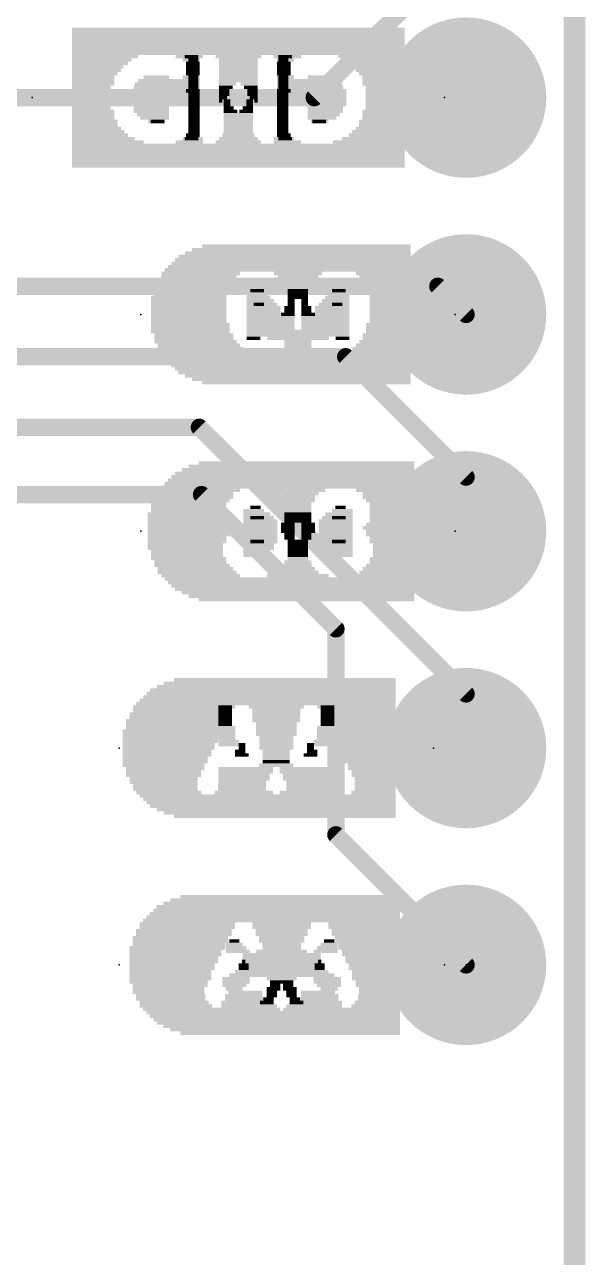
# Model space of a CAD drawing. Extents: x -24 to 83, y -22 to 58.
# Drawn here: x 26.58 to 33.15, y 19.31 to 33.75 of the extents above; entities that cross this region are included whole.
import ezdxf

# ---------------------------------------------------------------- set-up
doc = ezdxf.new("R2010")
doc.units = 0
for name, color, linetype in [('1', 12, 'CONTINUOUS'), ('16', 53, 'CONTINUOUS'), ('17', 254, 'CONTINUOUS'), ('20', 53, 'CONTINUOUS'), ('21', 41, 'CONTINUOUS'), ('22', 40, 'CONTINUOUS'), ('23', 53, 'CONTINUOUS'), ('24', 53, 'CONTINUOUS'), ('51', 53, 'CONTINUOUS')]:
    doc.layers.add(name, color=color, linetype=linetype)

# ---------------------------------------------------------------- blocks, each defined once
blk = doc.blocks.new('RECT')
blk.add_solid([(-0.5, -0.5), (0.5, -0.5), (-0.5, 0.5), (0.5, 0.5)])
blk = doc.blocks.new('ROUNDP')
at = {"const_width": 0.5}
blk.add_lwpolyline([(0, -0.25, 1), (0, 0.25, 1), (0, -0.25)], format="xyb", dxfattribs=at)

msp = doc.modelspace()

# ---------------------------------------------------------------- linework, layer by layer
at = {"layer": '1', "const_width": 0.254}
msp.add_lwpolyline([(33.02, 0), (33.02, 57.023)], dxfattribs=at)
at = {"layer": '16'}
for points, const_width in [([(33.02, 57.023), (33.02, 0)], 0.254), ([(31.75, 34.671), (29.972, 32.893)], 0.2032), ([(29.972, 32.893), (25.019, 32.893)], 0.2032), ([(24.4348, 30.6832), (31.4198, 30.6832)], 0.2032), ([(31.4198, 30.6832), (31.75, 30.353)], 0.2032), ([(24.4348, 29.857), (30.341, 29.857)], 0.2032), ([(30.341, 29.857), (31.75, 28.448)], 0.2032), ([(24.4348, 29.0308), (28.6272, 29.0308)], 0.2032), ([(28.6272, 29.0308), (31.75, 25.908)], 0.2032), ([(31.75, 28.448), (31.75, 27.813)], 0.2032), ([(24.4348, 28.2434), (28.6526, 28.2434)], 0.2032), ([(28.6526, 28.2434), (30.226, 26.67)], 0.2032), ([(30.226, 26.67), (30.226, 24.257)], 0.2032), ([(31.75, 25.908), (31.75, 25.273)], 0.2032), ([(30.226, 24.257), (31.75, 22.733)], 0.2032)]:
    msp.add_lwpolyline(points, dxfattribs=dict(at, const_width=const_width))
at = {"layer": '16', "const_width": 0.1016}
for points in [[(29.9361, 32.9289, 1), (30.0079, 32.8571)], [(29.972, 32.8422, 1), (29.972, 32.9438)], [(31.4557, 30.7191, 1), (31.3839, 30.6473)], [(31.4198, 30.6324, 1), (31.4198, 30.734)], [(31.7141, 30.3171, 1), (31.7859, 30.3889)], [(30.3769, 29.8929, 1), (30.3051, 29.8211)], [(30.341, 29.8062, 1), (30.341, 29.9078)], [(28.6631, 29.0667, 1), (28.5913, 28.9949)], [(28.6272, 28.98, 1), (28.6272, 29.0816)], [(31.8008, 28.448, 1), (31.6992, 28.448)], [(31.7141, 28.4121, 1), (31.7859, 28.4839)], [(28.6885, 28.2793, 1), (28.6167, 28.2075)], [(28.6526, 28.1926, 1), (28.6526, 28.2942)], [(31.6992, 27.813, 1), (31.8008, 27.813)], [(30.2768, 26.67, 1), (30.1752, 26.67)], [(30.1901, 26.6341, 1), (30.2619, 26.7059)], [(31.8008, 25.908, 1), (31.6992, 25.908)], [(31.7141, 25.8721, 1), (31.7859, 25.9439)], [(31.6992, 25.273, 1), (31.8008, 25.273)], [(30.2619, 24.2929, 1), (30.1901, 24.2211)], [(30.1752, 24.257, 1), (30.2768, 24.257)], [(31.7141, 22.6971, 1), (31.7859, 22.7689)]]:
    msp.add_lwpolyline(points, format="xyb", dxfattribs=at)
at = {"layer": '20', "const_width": 0.2032}
msp.add_lwpolyline([(33.02, 54.483), (33.02, 2.54)], dxfattribs=at)
at = {"layer": '23'}
for p in [(26.67, 32.893), (27.94, 30.353), (27.94, 27.813), (27.686, 25.273), (27.686, 22.733), (31.75, 22.733)]:
    msp.add_point(p, dxfattribs=at)
at = {"layer": '24'}
for p in [(31.496, 32.893), (31.623, 30.353), (31.623, 27.813), (31.369, 25.273), (31.496, 22.733)]:
    msp.add_point(p, dxfattribs=at)

# ---------------------------------------------------------------- block references
at = {"layer": '17', "xscale": 1.8796, "yscale": 1.8796, "rotation": 180}
for p in [(31.75, 32.893), (31.75, 32.893), (31.75, 30.353), (31.75, 30.353), (31.75, 27.813), (31.75, 27.813), (31.75, 25.273), (31.75, 25.273), (31.75, 22.733), (31.75, 22.733)]:
    msp.add_blockref('ROUNDP', p, dxfattribs=at)
at = {"layer": '21', "yscale": 0.04}
for p, xscale in [((29.09, 33.693), 3.88), ((29.09, 33.653), 3.88), ((29.09, 33.613), 3.88), ((29.09, 33.573), 3.88), ((29.09, 33.533), 3.88), ((29.09, 33.493), 3.88), ((29.09, 33.453), 3.88), ((27.57, 33.413), 0.84), ((27.53, 33.373), 0.76), ((29.63, 33.413), 2.8), ((28.51, 33.373), 0.32), ((29.11, 33.373), 0.48), ((29.63, 33.373), 0.16), ((30.65, 33.373), 0.76), ((27.49, 33.333), 0.68), ((27.47, 33.293), 0.64), ((27.43, 33.253), 0.56), ((27.43, 33.213), 0.56), ((28.53, 33.333), 0.2), ((28.55, 33.293), 0.16), ((28.55, 33.253), 0.16), ((28.55, 33.213), 0.16), ((29.11, 33.333), 0.4), ((29.13, 33.293), 0.36), ((29.13, 33.253), 0.36), ((29.15, 33.213), 0.32), ((29.61, 33.333), 0.12), ((29.61, 33.293), 0.12), ((29.61, 33.253), 0.12), ((29.61, 33.213), 0.12), ((30.69, 33.333), 0.68), ((30.71, 33.293), 0.64), ((30.73, 33.253), 0.6), ((30.75, 33.213), 0.56), ((27.41, 33.173), 0.52), ((27.39, 33.133), 0.48), ((27.39, 33.093), 0.48), ((27.39, 33.053), 0.48), ((28.25, 33.053), 0.76), ((28.27, 33.093), 0.72), ((28.13, 33.133), 0.28), ((28.53, 33.133), 0.2), ((28.55, 33.173), 0.16), ((29.17, 33.173), 0.28), ((29.19, 33.133), 0.24), ((29.19, 33.093), 0.24), ((29.21, 33.053), 0.2), ((29.61, 33.173), 0.12), ((29.61, 33.133), 0.12), ((29.61, 33.093), 0.12), ((29.61, 33.053), 0.12), ((30.07, 33.133), 0.24), ((30.09, 33.093), 0.28), ((30.11, 33.053), 0.32), ((30.77, 33.173), 0.52), ((30.79, 33.133), 0.48), ((30.79, 33.093), 0.48), ((30.81, 33.053), 0.44), ((27.37, 33.013), 0.44), ((27.37, 32.973), 0.44), ((27.37, 32.933), 0.44), ((27.97, 32.973), 0.28), ((27.95, 32.933), 0.24), ((28.25, 33.013), 0.76), ((28.55, 32.973), 0.16), ((28.57, 32.933), 0.12), ((29.23, 33.013), 0.16), ((29.25, 32.973), 0.12), ((29.25, 32.933), 0.12), ((29.61, 33.013), 0.12), ((29.61, 32.973), 0.12), ((29.61, 32.933), 0.12), ((30.13, 33.013), 0.36), ((30.15, 32.973), 0.4), ((30.15, 32.933), 0.4), ((30.81, 33.013), 0.44), ((30.81, 32.973), 0.44), ((30.81, 32.933), 0.44), ((27.37, 32.893), 0.44), ((27.37, 32.853), 0.44), ((27.37, 32.813), 0.44), ((27.37, 32.773), 0.44), ((27.95, 32.893), 0.24), ((27.95, 32.853), 0.24), ((27.95, 32.813), 0.24), ((28.07, 32.773), 0.4), ((28.57, 32.893), 0.12), ((28.57, 32.853), 0.12), ((28.57, 32.813), 0.12), ((28.57, 32.773), 0.12), ((28.93, 32.893), 0.04), ((28.95, 32.853), 0.08), ((28.95, 32.813), 0.08), ((28.97, 32.773), 0.12), ((29.27, 32.893), 0.08), ((29.29, 32.853), 0.04), ((29.61, 32.893), 0.12), ((29.61, 32.853), 0.12), ((29.61, 32.813), 0.12), ((29.61, 32.773), 0.12), ((30.15, 32.893), 0.4), ((30.15, 32.853), 0.4), ((30.15, 32.813), 0.4), ((30.13, 32.773), 0.36), ((30.81, 32.893), 0.44), ((30.81, 32.853), 0.44), ((30.81, 32.813), 0.44), ((30.81, 32.773), 0.44), ((27.39, 32.733), 0.48), ((27.39, 32.693), 0.48), ((27.39, 32.653), 0.48), ((28.07, 32.733), 0.4), ((28.09, 32.693), 0.36), ((28.11, 32.653), 0.32), ((28.57, 32.733), 0.12), ((28.57, 32.693), 0.12), ((28.57, 32.653), 0.12), ((28.99, 32.733), 0.16), ((29.01, 32.693), 0.2), ((29.01, 32.653), 0.2), ((29.61, 32.733), 0.12), ((29.61, 32.693), 0.12), ((29.61, 32.653), 0.12), ((30.13, 32.733), 0.36), ((30.11, 32.693), 0.32), ((30.09, 32.653), 0.28), ((30.79, 32.693), 0.48), ((30.79, 32.653), 0.48), ((30.81, 32.733), 0.44), ((27.41, 32.613), 0.52), ((27.41, 32.573), 0.52), ((27.43, 32.533), 0.56), ((27.45, 32.493), 0.6), ((28.13, 32.613), 0.2), ((28.57, 32.613), 0.12), ((28.57, 32.573), 0.12), ((28.57, 32.533), 0.12), ((28.57, 32.493), 0.12), ((29.03, 32.613), 0.24), ((29.05, 32.573), 0.28), ((29.07, 32.533), 0.32), ((29.07, 32.493), 0.32), ((29.61, 32.613), 0.12), ((29.61, 32.573), 0.12), ((29.61, 32.533), 0.12), ((29.61, 32.493), 0.12), ((30.03, 32.613), 0.16), ((30.73, 32.493), 0.6), ((30.75, 32.533), 0.56), ((30.77, 32.613), 0.52), ((30.77, 32.573), 0.52), ((27.47, 32.453), 0.64), ((27.51, 32.413), 0.72), ((27.55, 32.373), 0.8), ((29.09, 32.333), 3.88), ((28.51, 32.373), 0.32), ((28.55, 32.413), 0.24), ((28.55, 32.453), 0.16), ((29.09, 32.413), 0.44), ((29.11, 32.373), 0.48), ((29.09, 32.453), 0.36), ((29.61, 32.373), 0.2), ((29.61, 32.453), 0.12), ((29.63, 32.413), 0.16), ((30.61, 32.373), 0.84), ((30.67, 32.413), 0.72), ((30.71, 32.453), 0.64), ((29.09, 32.293), 3.88), ((29.09, 32.253), 3.88), ((29.09, 32.213), 3.88), ((29.09, 32.173), 3.88), ((29.09, 32.133), 3.88), ((29.09, 32.093), 3.88), ((29.72, 31.033), 2.68), ((29.76, 31.073), 2.6), ((29.8, 31.113), 2.52), ((29.86, 31.153), 2.4), ((29.66, 30.913), 2.8), ((29.68, 30.953), 2.76), ((29.7, 30.993), 2.72), ((28.52, 30.753), 0.76), ((28.56, 30.833), 0.76), ((28.54, 30.793), 0.72), ((29.2, 30.873), 1.96), ((29.78, 30.833), 0.56), ((29.8, 30.793), 0.44), ((29.8, 30.753), 0.36), ((30.7, 30.873), 0.72), ((30.76, 30.833), 0.6), ((30.78, 30.793), 0.56), ((30.8, 30.753), 0.52), ((28.5, 30.673), 0.8), ((28.5, 30.633), 0.8), ((28.52, 30.713), 0.76), ((29.8, 30.713), 0.28), ((29.82, 30.673), 0.24), ((29.82, 30.633), 0.16), ((30.26, 30.633), 0.16), ((30.82, 30.713), 0.48), ((30.82, 30.673), 0.48), ((30.84, 30.633), 0.44), ((28.48, 30.553), 0.84), ((28.48, 30.513), 0.84), ((28.48, 30.473), 0.84), ((28.5, 30.593), 0.8), ((29.3, 30.593), 0.24), ((29.32, 30.553), 0.28), ((29.34, 30.513), 0.32), ((29.36, 30.473), 0.36), ((29.84, 30.593), 0.12), ((29.84, 30.553), 0.12), ((29.86, 30.513), 0.08), ((29.86, 30.473), 0.08), ((30.26, 30.593), 0.24), ((30.26, 30.553), 0.24), ((30.26, 30.513), 0.24), ((30.24, 30.473), 0.12), ((30.84, 30.593), 0.44), ((30.84, 30.553), 0.44), ((30.84, 30.513), 0.44), ((30.84, 30.473), 0.44), ((28.48, 30.433), 0.84), ((28.48, 30.393), 0.84), ((28.48, 30.353), 0.84), ((28.48, 30.313), 0.84), ((29.38, 30.433), 0.4), ((29.38, 30.393), 0.4), ((29.38, 30.353), 0.4), ((29.38, 30.313), 0.4), ((29.88, 30.433), 0.12), ((29.88, 30.393), 0.12), ((29.9, 30.353), 0.16), ((29.92, 30.313), 0.2), ((30.84, 30.433), 0.44), ((30.84, 30.393), 0.44), ((30.84, 30.353), 0.44), ((30.84, 30.313), 0.44), ((28.48, 30.273), 0.84), ((28.48, 30.233), 0.84), ((28.48, 30.193), 0.84), ((29.38, 30.273), 0.4), ((29.36, 30.233), 0.36), ((29.36, 30.193), 0.36), ((29.96, 30.273), 0.28), ((30.08, 30.233), 0.52), ((30.06, 30.193), 0.48), ((30.82, 30.233), 0.48), ((30.82, 30.193), 0.48), ((30.84, 30.273), 0.44), ((28.48, 30.153), 0.84), ((28.5, 30.113), 0.8), ((28.5, 30.073), 0.8), ((28.5, 30.033), 0.8), ((29.34, 30.153), 0.32), ((29.32, 30.113), 0.28), ((29.26, 30.073), 0.16), ((29.94, 30.073), 0.4), ((29.84, 30.033), 0.2), ((30.04, 30.153), 0.52), ((30, 30.113), 0.44), ((30.78, 30.033), 0.56), ((30.8, 30.113), 0.52), ((30.8, 30.073), 0.52), ((30.82, 30.153), 0.48), ((28.52, 29.993), 0.76), ((28.52, 29.953), 0.76), ((28.54, 29.913), 0.72), ((28.56, 29.873), 0.76), ((29.74, 29.873), 0.4), ((29.78, 29.913), 0.32), ((29.8, 29.953), 0.28), ((29.82, 29.993), 0.24), ((30.68, 29.873), 0.76), ((30.72, 29.913), 0.68), ((30.74, 29.953), 0.64), ((30.76, 29.993), 0.6), ((28.58, 29.833), 0.72), ((29.66, 29.793), 2.8), ((29.68, 29.753), 2.76), ((29.68, 29.833), 0.52), ((30.64, 29.833), 0.84), ((29.7, 29.713), 2.72), ((29.72, 29.673), 2.68), ((29.76, 29.633), 2.6), ((29.8, 29.593), 2.52), ((29.86, 29.553), 2.4), ((29.8, 28.573), 2.6), ((29.86, 28.613), 2.48), ((29.7, 28.453), 2.8), ((29.72, 28.493), 2.76), ((29.76, 28.533), 2.68), ((28.52, 28.293), 0.76), ((29.18, 28.333), 2), ((29.66, 28.373), 2.88), ((29.68, 28.413), 2.84), ((29.76, 28.293), 0.6), ((30.74, 28.333), 0.72), ((30.78, 28.293), 0.64), ((28.5, 28.213), 0.8), ((28.5, 28.173), 0.8), ((28.52, 28.253), 0.76), ((29.78, 28.253), 0.48), ((29.8, 28.213), 0.36), ((29.82, 28.173), 0.32), ((30.82, 28.253), 0.56), ((30.82, 28.213), 0.56), ((30.84, 28.173), 0.52), ((28.46, 28.013), 0.88), ((28.48, 28.133), 0.84), ((28.48, 28.093), 0.84), ((28.48, 28.053), 0.84), ((29.26, 28.053), 0.24), ((29.3, 28.013), 0.32), ((29.82, 28.133), 0.24), ((29.84, 28.093), 0.2), ((29.84, 28.053), 0.2), ((29.86, 28.013), 0.16), ((30.28, 28.053), 0.2), ((30.28, 28.013), 0.2), ((30.28, 28.093), 0.12), ((30.86, 28.133), 0.48), ((30.86, 28.093), 0.48), ((30.86, 28.053), 0.48), ((30.86, 28.013), 0.48), ((28.46, 27.973), 0.88), ((28.46, 27.933), 0.88), ((28.46, 27.893), 0.88), ((28.46, 27.853), 0.88), ((29.32, 27.973), 0.36), ((29.34, 27.933), 0.4), ((29.34, 27.893), 0.4), ((29.34, 27.853), 0.4), ((29.86, 27.973), 0.16), ((29.86, 27.933), 0.16), ((29.9, 27.893), 0.16), ((29.9, 27.853), 0.16), ((30.26, 27.973), 0.16), ((30.82, 27.853), 0.56), ((30.84, 27.893), 0.52), ((30.86, 27.973), 0.48), ((30.86, 27.933), 0.48), ((28.46, 27.813), 0.88), ((28.46, 27.773), 0.88), ((28.46, 27.733), 0.88), ((29.34, 27.813), 0.4), ((29.34, 27.773), 0.4), ((29.34, 27.733), 0.4), ((29.9, 27.813), 0.16), ((29.88, 27.773), 0.12), ((29.88, 27.733), 0.12), ((30.84, 27.813), 0.52), ((30.84, 27.773), 0.52), ((30.86, 27.733), 0.48), ((28.46, 27.693), 0.88), ((28.46, 27.653), 0.88), ((28.46, 27.613), 0.88), ((28.48, 27.573), 0.84), ((29.34, 27.693), 0.4), ((29.32, 27.653), 0.36), ((29.32, 27.613), 0.36), ((29.28, 27.573), 0.28), ((29.82, 27.573), 0.16), ((29.84, 27.693), 0.12), ((29.84, 27.653), 0.12), ((29.84, 27.613), 0.12), ((30.26, 27.653), 0.24), ((30.28, 27.613), 0.28), ((30.26, 27.573), 0.24), ((30.26, 27.693), 0.16), ((30.86, 27.693), 0.48), ((30.88, 27.653), 0.44), ((30.88, 27.613), 0.44), ((30.88, 27.573), 0.44), ((28.48, 27.533), 0.84), ((28.48, 27.493), 0.84), ((28.5, 27.453), 0.8), ((29.24, 27.533), 0.2), ((29.8, 27.453), 0.28), ((29.8, 27.493), 0.2), ((29.82, 27.533), 0.16), ((30.28, 27.533), 0.2), ((30.86, 27.493), 0.48), ((30.86, 27.453), 0.48), ((30.88, 27.533), 0.44), ((28.5, 27.413), 0.8), ((28.52, 27.373), 0.76), ((28.52, 27.333), 0.76), ((28.56, 27.293), 0.76), ((29.76, 27.293), 0.68), ((29.78, 27.333), 0.48), ((29.78, 27.373), 0.4), ((29.78, 27.413), 0.32), ((30.78, 27.293), 0.64), ((30.8, 27.333), 0.6), ((30.82, 27.373), 0.56), ((30.84, 27.413), 0.52), ((29.66, 27.253), 2.88), ((29.68, 27.213), 2.84), ((29.7, 27.173), 2.8), ((29.72, 27.133), 2.76), ((29.76, 27.093), 2.68), ((29.8, 27.053), 2.6), ((29.86, 27.013), 2.48), ((29.546, 25.993), 2.76), ((29.586, 26.033), 2.68), ((29.646, 26.073), 2.56), ((29.446, 25.833), 2.96), ((29.466, 25.873), 2.92), ((29.486, 25.913), 2.88), ((29.506, 25.953), 2.84), ((28.466, 25.753), 1.16), ((28.446, 25.713), 1.12), ((28.906, 25.793), 1.96), ((29.526, 25.753), 0.64), ((29.526, 25.713), 0.56), ((30.126, 25.753), 0.16), ((30.126, 25.713), 0.16), ((30.686, 25.753), 0.48), ((30.686, 25.713), 0.48), ((28.366, 25.593), 1.12), ((28.366, 25.553), 1.12), ((28.406, 25.673), 1.12), ((28.406, 25.633), 1.12), ((29.526, 25.673), 0.56), ((29.546, 25.633), 0.52), ((29.546, 25.593), 0.52), ((29.546, 25.553), 0.44), ((30.126, 25.673), 0.16), ((30.126, 25.633), 0.16), ((30.126, 25.593), 0.16), ((30.126, 25.553), 0.16), ((30.686, 25.673), 0.48), ((30.686, 25.633), 0.48), ((30.686, 25.593), 0.48), ((30.686, 25.553), 0.48), ((28.326, 25.473), 1.12), ((28.326, 25.433), 1.12), ((28.366, 25.513), 1.12), ((29.546, 25.513), 0.44), ((29.546, 25.473), 0.44), ((29.566, 25.433), 0.4), ((30.106, 25.513), 0.2), ((30.106, 25.473), 0.2), ((30.106, 25.433), 0.2), ((30.686, 25.513), 0.48), ((30.686, 25.473), 0.48), ((30.686, 25.433), 0.48), ((28.306, 25.393), 1.08), ((28.306, 25.353), 1.08), ((28.286, 25.313), 1.04), ((28.286, 25.273), 1.04), ((29.126, 25.313), 0.08), ((29.126, 25.273), 0.08), ((29.546, 25.393), 0.36), ((29.566, 25.353), 0.32), ((29.566, 25.313), 0.32), ((29.586, 25.273), 0.28), ((30.086, 25.353), 0.24), ((30.086, 25.313), 0.24), ((30.106, 25.393), 0.2), ((30.686, 25.393), 0.48), ((30.686, 25.353), 0.48), ((30.686, 25.313), 0.48), ((30.686, 25.273), 0.48), ((28.246, 25.153), 0.96), ((28.246, 25.113), 0.96), ((29.106, 25.233), 0.12), ((29.126, 25.193), 0.16), ((29.566, 25.233), 0.24), ((29.586, 25.193), 0.2), ((29.586, 25.153), 0.2), ((29.606, 25.113), 0.16), ((30.686, 25.233), 0.48), ((30.686, 25.193), 0.48), ((30.686, 25.153), 0.48), ((30.686, 25.113), 0.48), ((28.226, 25.073), 0.92), ((28.246, 25.033), 0.88), ((28.226, 24.993), 0.84), ((29.626, 25.073), 0.2), ((29.886, 25.033), 0.64), ((29.886, 24.993), 0.64), ((30.686, 25.073), 0.48), ((30.686, 25.033), 0.48), ((30.686, 24.993), 0.48), ((28.226, 24.953), 0.84), ((28.226, 24.913), 0.76), ((28.226, 24.873), 0.76), ((28.246, 24.833), 0.72), ((29.106, 24.833), 0.52), ((29.106, 24.913), 0.44), ((29.126, 24.873), 0.48), ((29.126, 24.953), 0.4), ((29.906, 24.953), 0.6), ((29.906, 24.913), 0.6), ((29.926, 24.873), 0.56), ((29.926, 24.833), 0.56), ((30.686, 24.953), 0.48), ((30.686, 24.913), 0.48), ((30.686, 24.873), 0.48), ((30.686, 24.833), 0.48), ((28.246, 24.793), 0.72), ((28.286, 24.753), 0.72), ((29.446, 24.713), 2.96), ((29.106, 24.753), 0.6), ((29.126, 24.793), 0.56), ((29.906, 24.753), 0.68), ((29.926, 24.793), 0.56), ((30.666, 24.753), 0.52), ((30.686, 24.793), 0.48), ((29.466, 24.673), 2.92), ((29.486, 24.633), 2.88), ((29.506, 24.593), 2.84), ((29.546, 24.553), 2.76), ((29.586, 24.513), 2.68), ((29.646, 24.473), 2.56), ((29.686, 23.533), 2.56), ((29.546, 23.413), 2.84), ((29.586, 23.453), 2.76), ((29.626, 23.493), 2.68), ((29.006, 23.253), 2.08), ((29.486, 23.293), 2.96), ((29.506, 23.333), 2.92), ((29.526, 23.373), 2.88), ((30.606, 23.253), 0.72), ((28.446, 23.133), 1.12), ((28.446, 23.093), 1.12), ((28.486, 23.213), 1.12), ((28.486, 23.173), 1.12), ((29.586, 23.213), 0.68), ((29.566, 23.173), 0.64), ((29.566, 23.133), 0.56), ((29.546, 23.093), 0.52), ((30.646, 23.213), 0.64), ((30.686, 23.173), 0.56), ((30.706, 23.133), 0.52), ((30.726, 23.093), 0.48), ((28.406, 23.053), 1.12), ((28.406, 23.013), 1.12), ((28.386, 22.973), 1.08), ((29.566, 23.053), 0.48), ((29.546, 23.013), 0.44), ((29.586, 22.973), 0.44), ((30.146, 22.973), 0.2), ((30.146, 23.013), 0.12), ((30.726, 23.053), 0.48), ((30.726, 23.013), 0.48), ((30.746, 22.973), 0.44), ((28.366, 22.933), 1.12), ((28.346, 22.893), 1.08), ((28.346, 22.853), 1.08), ((28.326, 22.813), 1.04), ((29.586, 22.933), 0.44), ((29.646, 22.893), 0.48), ((29.726, 22.853), 0.64), ((29.746, 22.813), 0.6), ((30.106, 22.893), 0.28), ((30.126, 22.933), 0.24), ((30.726, 22.853), 0.48), ((30.726, 22.813), 0.48), ((30.746, 22.933), 0.44), ((30.746, 22.893), 0.44), ((28.326, 22.773), 1.04), ((28.286, 22.653), 0.96), ((29.146, 22.653), 0.2), ((29.146, 22.733), 0.12), ((29.146, 22.693), 0.12), ((29.146, 22.773), 0.04), ((29.746, 22.773), 0.6), ((29.766, 22.733), 0.56), ((29.766, 22.693), 0.56), ((29.786, 22.653), 0.52), ((30.686, 22.733), 0.56), ((30.706, 22.773), 0.52), ((30.706, 22.693), 0.52), ((30.726, 22.653), 0.48), ((28.286, 22.613), 0.96), ((28.286, 22.573), 0.96), ((28.266, 22.533), 0.92), ((29.866, 22.613), 0.68), ((29.666, 22.573), 0.2), ((29.646, 22.533), 0.16), ((30.126, 22.573), 0.32), ((30.126, 22.533), 0.32), ((30.746, 22.613), 0.44), ((30.746, 22.573), 0.44), ((30.746, 22.533), 0.44), ((28.286, 22.493), 0.88), ((28.266, 22.453), 0.84), ((28.266, 22.413), 0.84), ((28.266, 22.373), 0.76), ((29.146, 22.373), 0.44), ((29.166, 22.413), 0.4), ((29.666, 22.493), 0.12), ((29.686, 22.453), 0.16), ((29.706, 22.413), 0.12), ((29.706, 22.373), 0.12), ((30.146, 22.493), 0.28), ((30.146, 22.453), 0.2), ((30.726, 22.373), 0.48), ((30.746, 22.493), 0.44), ((30.746, 22.453), 0.44), ((30.746, 22.413), 0.44), ((28.266, 22.333), 0.76), ((28.266, 22.293), 0.68), ((28.286, 22.253), 0.72), ((29.146, 22.293), 0.52), ((29.166, 22.253), 0.56), ((29.166, 22.333), 0.48), ((29.766, 22.253), 0.24), ((29.746, 22.333), 0.12), ((29.766, 22.293), 0.16), ((30.686, 22.253), 0.56), ((30.706, 22.293), 0.52), ((30.726, 22.333), 0.48), ((28.326, 22.213), 0.72), ((29.486, 22.173), 2.96), ((29.506, 22.133), 2.92), ((29.526, 22.093), 2.88), ((29.146, 22.213), 0.6), ((29.766, 22.213), 0.32), ((30.646, 22.213), 0.64), ((29.546, 22.053), 2.84), ((29.586, 22.013), 2.76), ((29.626, 21.973), 2.68), ((29.686, 21.933), 2.56)]:
    msp.add_blockref('RECT', p, dxfattribs=dict(at, xscale=xscale))
for p in [(30.426, 25.793), (28.266, 25.233), (28.266, 25.193), (28.306, 22.733), (28.306, 22.693)]:
    msp.add_blockref('RECT', p, dxfattribs=at)
at = {"layer": '22', "yscale": 0.04, "rotation": 180}
for p, xscale in [((29.076, 33.693), 3.88), ((29.076, 33.653), 3.88), ((29.076, 33.613), 3.88), ((29.076, 33.573), 3.88), ((29.076, 33.533), 3.88), ((29.076, 33.493), 3.88), ((29.076, 33.453), 3.88), ((28.536, 33.413), 2.8), ((27.516, 33.373), 0.76), ((28.536, 33.373), 0.16), ((29.056, 33.373), 0.48), ((29.656, 33.373), 0.32), ((30.596, 33.413), 0.84), ((30.636, 33.373), 0.76), ((27.476, 33.333), 0.68), ((27.456, 33.293), 0.64), ((27.436, 33.253), 0.6), ((27.416, 33.213), 0.56), ((28.556, 33.333), 0.12), ((28.556, 33.293), 0.12), ((28.556, 33.253), 0.12), ((28.556, 33.213), 0.12), ((29.056, 33.333), 0.4), ((29.036, 33.293), 0.36), ((29.036, 33.253), 0.36), ((29.016, 33.213), 0.32), ((29.636, 33.333), 0.2), ((29.616, 33.293), 0.16), ((29.616, 33.253), 0.16), ((29.616, 33.213), 0.16), ((30.676, 33.333), 0.68), ((30.696, 33.293), 0.64), ((30.736, 33.253), 0.56), ((30.736, 33.213), 0.56), ((27.396, 33.173), 0.52), ((27.376, 33.133), 0.48), ((27.376, 33.093), 0.48), ((27.356, 33.053), 0.44), ((28.056, 33.053), 0.32), ((28.076, 33.093), 0.28), ((28.096, 33.133), 0.24), ((28.556, 33.173), 0.12), ((28.556, 33.133), 0.12), ((28.556, 33.093), 0.12), ((28.556, 33.053), 0.12), ((28.996, 33.173), 0.28), ((28.976, 33.133), 0.24), ((28.976, 33.093), 0.24), ((28.956, 33.053), 0.2), ((29.616, 33.173), 0.16), ((29.636, 33.133), 0.2), ((29.896, 33.093), 0.72), ((29.916, 33.053), 0.76), ((30.036, 33.133), 0.28), ((30.756, 33.173), 0.52), ((30.776, 33.133), 0.48), ((30.776, 33.093), 0.48), ((30.776, 33.053), 0.48), ((27.356, 33.013), 0.44), ((27.356, 32.973), 0.44), ((27.356, 32.933), 0.44), ((28.016, 32.973), 0.4), ((28.016, 32.933), 0.4), ((28.036, 33.013), 0.36), ((28.556, 33.013), 0.12), ((28.556, 32.973), 0.12), ((28.556, 32.933), 0.12), ((28.936, 33.013), 0.16), ((28.916, 32.973), 0.12), ((28.916, 32.933), 0.12), ((29.916, 33.013), 0.76), ((29.616, 32.973), 0.16), ((29.596, 32.933), 0.12), ((30.196, 32.973), 0.28), ((30.216, 32.933), 0.24), ((30.796, 33.013), 0.44), ((30.796, 32.973), 0.44), ((30.796, 32.933), 0.44), ((27.356, 32.893), 0.44), ((27.356, 32.853), 0.44), ((27.356, 32.813), 0.44), ((27.356, 32.773), 0.44), ((28.016, 32.893), 0.4), ((28.016, 32.853), 0.4), ((28.016, 32.813), 0.4), ((28.036, 32.773), 0.36), ((28.556, 32.893), 0.12), ((28.556, 32.853), 0.12), ((28.556, 32.813), 0.12), ((28.556, 32.773), 0.12), ((28.896, 32.893), 0.08), ((28.876, 32.853), 0.04), ((29.196, 32.773), 0.12), ((29.216, 32.853), 0.08), ((29.216, 32.813), 0.08), ((29.236, 32.893), 0.04), ((29.596, 32.893), 0.12), ((29.596, 32.853), 0.12), ((29.596, 32.813), 0.12), ((29.596, 32.773), 0.12), ((30.096, 32.773), 0.4), ((30.216, 32.893), 0.24), ((30.216, 32.853), 0.24), ((30.216, 32.813), 0.24), ((30.796, 32.893), 0.44), ((30.796, 32.853), 0.44), ((30.796, 32.813), 0.44), ((30.796, 32.773), 0.44), ((27.356, 32.733), 0.44), ((27.376, 32.693), 0.48), ((27.376, 32.653), 0.48), ((28.036, 32.733), 0.36), ((28.056, 32.693), 0.32), ((28.076, 32.653), 0.28), ((28.556, 32.733), 0.12), ((28.556, 32.693), 0.12), ((28.556, 32.653), 0.12), ((29.156, 32.693), 0.2), ((29.156, 32.653), 0.2), ((29.176, 32.733), 0.16), ((29.596, 32.733), 0.12), ((29.596, 32.693), 0.12), ((29.596, 32.653), 0.12), ((30.096, 32.733), 0.4), ((30.076, 32.693), 0.36), ((30.056, 32.653), 0.32), ((30.776, 32.733), 0.48), ((30.776, 32.693), 0.48), ((30.776, 32.653), 0.48), ((27.396, 32.613), 0.52), ((27.396, 32.573), 0.52), ((27.416, 32.533), 0.56), ((27.436, 32.493), 0.6), ((28.136, 32.613), 0.16), ((28.556, 32.613), 0.12), ((28.556, 32.573), 0.12), ((28.556, 32.533), 0.12), ((28.556, 32.493), 0.12), ((29.096, 32.533), 0.32), ((29.096, 32.493), 0.32), ((29.116, 32.573), 0.28), ((29.136, 32.613), 0.24), ((29.596, 32.613), 0.12), ((29.596, 32.573), 0.12), ((29.596, 32.533), 0.12), ((29.596, 32.493), 0.12), ((30.036, 32.613), 0.2), ((30.716, 32.493), 0.6), ((30.736, 32.533), 0.56), ((30.756, 32.613), 0.52), ((30.756, 32.573), 0.52), ((27.456, 32.453), 0.64), ((27.496, 32.413), 0.72), ((27.556, 32.373), 0.84), ((29.076, 32.333), 3.88), ((28.536, 32.413), 0.16), ((28.556, 32.373), 0.2), ((28.556, 32.453), 0.12), ((29.056, 32.373), 0.48), ((29.076, 32.413), 0.44), ((29.076, 32.453), 0.36), ((29.616, 32.413), 0.24), ((29.656, 32.373), 0.32), ((29.616, 32.453), 0.16), ((30.616, 32.373), 0.8), ((30.656, 32.413), 0.72), ((30.696, 32.453), 0.64), ((29.076, 32.293), 3.88), ((29.076, 32.253), 3.88), ((29.076, 32.213), 3.88), ((29.076, 32.173), 3.88), ((29.076, 32.133), 3.88), ((29.076, 32.093), 3.88), ((29.763, 31.033), 2.68), ((29.803, 31.073), 2.6), ((29.843, 31.113), 2.52), ((29.903, 31.153), 2.4), ((29.703, 30.913), 2.8), ((29.723, 30.953), 2.76), ((29.743, 30.993), 2.72), ((28.603, 30.753), 0.84), ((28.663, 30.833), 0.88), ((28.643, 30.793), 0.84), ((28.743, 30.873), 0.96), ((30.243, 30.873), 1.72), ((29.783, 30.833), 0.56), ((29.763, 30.793), 0.44), ((29.763, 30.753), 0.36), ((30.863, 30.833), 0.48), ((30.883, 30.793), 0.44), ((30.883, 30.753), 0.44), ((28.563, 30.673), 0.84), ((28.543, 30.633), 0.8), ((28.583, 30.713), 0.8), ((29.303, 30.633), 0.16), ((29.763, 30.713), 0.28), ((29.743, 30.673), 0.24), ((29.743, 30.633), 0.16), ((30.883, 30.713), 0.44), ((30.883, 30.673), 0.44), ((30.883, 30.633), 0.44), ((28.523, 30.553), 0.84), ((28.523, 30.513), 0.84), ((28.523, 30.473), 0.84), ((28.543, 30.593), 0.8), ((29.303, 30.593), 0.24), ((29.303, 30.553), 0.24), ((29.303, 30.513), 0.24), ((29.323, 30.473), 0.12), ((29.723, 30.593), 0.12), ((29.723, 30.553), 0.12), ((29.703, 30.513), 0.08), ((29.703, 30.473), 0.08), ((30.203, 30.473), 0.36), ((30.223, 30.513), 0.32), ((30.243, 30.553), 0.28), ((30.263, 30.593), 0.24), ((30.883, 30.593), 0.44), ((30.883, 30.553), 0.44), ((30.883, 30.513), 0.44), ((30.883, 30.473), 0.44), ((28.523, 30.433), 0.84), ((28.523, 30.393), 0.84), ((28.523, 30.353), 0.84), ((28.523, 30.313), 0.84), ((29.643, 30.313), 0.2), ((29.663, 30.353), 0.16), ((29.683, 30.433), 0.12), ((29.683, 30.393), 0.12), ((30.183, 30.433), 0.4), ((30.183, 30.393), 0.4), ((30.183, 30.353), 0.4), ((30.183, 30.313), 0.4), ((30.883, 30.433), 0.44), ((30.883, 30.393), 0.44), ((30.883, 30.353), 0.44), ((30.883, 30.313), 0.44), ((28.523, 30.273), 0.84), ((28.543, 30.233), 0.88), ((28.543, 30.193), 0.88), ((29.483, 30.233), 0.52), ((29.503, 30.193), 0.48), ((29.603, 30.273), 0.28), ((30.183, 30.273), 0.4), ((30.203, 30.233), 0.36), ((30.203, 30.193), 0.36), ((30.883, 30.273), 0.44), ((30.883, 30.233), 0.44), ((30.883, 30.193), 0.44), ((28.543, 30.153), 0.88), ((28.583, 30.113), 0.88), ((28.583, 30.073), 0.88), ((28.603, 30.033), 0.92), ((29.523, 30.153), 0.52), ((29.563, 30.113), 0.44), ((29.623, 30.073), 0.4), ((29.723, 30.033), 0.2), ((30.223, 30.153), 0.32), ((30.243, 30.113), 0.28), ((30.303, 30.073), 0.16), ((30.883, 30.153), 0.44), ((30.883, 30.113), 0.44), ((30.883, 30.073), 0.44), ((30.883, 30.033), 0.44), ((28.643, 29.993), 0.92), ((28.663, 29.953), 0.96), ((28.703, 29.913), 0.96), ((28.743, 29.873), 1.04), ((29.743, 29.993), 0.24), ((29.763, 29.953), 0.28), ((29.783, 29.913), 0.32), ((29.823, 29.873), 0.4), ((30.863, 29.873), 0.48), ((30.883, 29.993), 0.44), ((30.883, 29.953), 0.44), ((30.883, 29.913), 0.44), ((28.803, 29.833), 1.08), ((29.703, 29.793), 2.8), ((29.723, 29.753), 2.76), ((29.883, 29.833), 0.52), ((30.863, 29.833), 0.48), ((29.743, 29.713), 2.72), ((29.763, 29.673), 2.68), ((29.803, 29.633), 2.6), ((29.843, 29.593), 2.52), ((29.903, 29.553), 2.4), ((29.843, 28.573), 2.6), ((29.903, 28.613), 2.48), ((29.743, 28.453), 2.8), ((29.763, 28.493), 2.76), ((29.803, 28.533), 2.68), ((28.643, 28.293), 0.92), ((28.703, 28.333), 0.96), ((29.703, 28.373), 2.88), ((29.723, 28.413), 2.84), ((30.263, 28.333), 1.76), ((29.803, 28.293), 0.6), ((30.903, 28.293), 0.48), ((28.583, 28.213), 0.88), ((28.563, 28.173), 0.84), ((28.603, 28.253), 0.84), ((29.783, 28.253), 0.48), ((29.763, 28.213), 0.36), ((29.743, 28.173), 0.32), ((30.903, 28.253), 0.48), ((30.903, 28.213), 0.48), ((30.903, 28.173), 0.48), ((28.503, 28.013), 0.88), ((28.523, 28.133), 0.84), ((28.523, 28.093), 0.84), ((28.523, 28.053), 0.84), ((29.283, 28.053), 0.2), ((29.283, 28.013), 0.2), ((29.283, 28.093), 0.12), ((29.743, 28.133), 0.24), ((29.723, 28.093), 0.2), ((29.723, 28.053), 0.2), ((29.703, 28.013), 0.16), ((30.263, 28.013), 0.32), ((30.303, 28.053), 0.24), ((30.903, 28.133), 0.48), ((30.903, 28.093), 0.48), ((30.903, 28.053), 0.48), ((30.903, 28.013), 0.48), ((28.503, 27.973), 0.88), ((28.503, 27.933), 0.88), ((28.523, 27.893), 0.92), ((28.543, 27.853), 0.96), ((29.303, 27.973), 0.16), ((29.663, 27.893), 0.16), ((29.663, 27.853), 0.16), ((29.703, 27.973), 0.16), ((29.703, 27.933), 0.16), ((30.223, 27.933), 0.4), ((30.223, 27.893), 0.4), ((30.223, 27.853), 0.4), ((30.243, 27.973), 0.36), ((30.903, 27.973), 0.48), ((30.903, 27.933), 0.48), ((30.903, 27.893), 0.48), ((30.903, 27.853), 0.48), ((28.523, 27.813), 0.92), ((28.523, 27.773), 0.92), ((28.503, 27.733), 0.88), ((29.663, 27.813), 0.16), ((29.683, 27.773), 0.12), ((29.683, 27.733), 0.12), ((30.223, 27.813), 0.4), ((30.223, 27.773), 0.4), ((30.223, 27.733), 0.4), ((30.903, 27.813), 0.48), ((30.903, 27.773), 0.48), ((30.903, 27.733), 0.48), ((28.503, 27.693), 0.88), ((28.483, 27.653), 0.84), ((28.483, 27.613), 0.84), ((28.503, 27.573), 0.8), ((29.283, 27.613), 0.28), ((29.303, 27.653), 0.24), ((29.303, 27.573), 0.24), ((29.303, 27.693), 0.16), ((29.723, 27.693), 0.12), ((29.723, 27.653), 0.12), ((29.723, 27.613), 0.12), ((29.743, 27.573), 0.16), ((30.223, 27.693), 0.4), ((30.243, 27.653), 0.36), ((30.243, 27.613), 0.36), ((30.283, 27.573), 0.28), ((30.903, 27.693), 0.48), ((30.903, 27.653), 0.48), ((30.903, 27.613), 0.48), ((30.903, 27.573), 0.48), ((28.503, 27.533), 0.8), ((28.523, 27.493), 0.84), ((28.543, 27.453), 0.8), ((29.283, 27.533), 0.2), ((29.763, 27.453), 0.28), ((29.743, 27.533), 0.16), ((29.763, 27.493), 0.2), ((30.323, 27.533), 0.2), ((30.903, 27.533), 0.48), ((30.903, 27.493), 0.48), ((30.903, 27.453), 0.48), ((28.563, 27.413), 0.84), ((28.603, 27.373), 0.84), ((28.623, 27.333), 0.88), ((28.663, 27.293), 0.88), ((29.803, 27.293), 0.68), ((29.783, 27.333), 0.48), ((29.783, 27.373), 0.4), ((29.783, 27.413), 0.32), ((30.883, 27.293), 0.52), ((30.903, 27.413), 0.48), ((30.903, 27.373), 0.48), ((30.903, 27.333), 0.48), ((29.703, 27.253), 2.88), ((29.723, 27.213), 2.84), ((29.743, 27.173), 2.8), ((29.763, 27.133), 2.76), ((29.803, 27.093), 2.68), ((29.843, 27.053), 2.6), ((29.903, 27.013), 2.48), ((29.509, 25.993), 2.76), ((29.549, 26.033), 2.68), ((29.609, 26.073), 2.56), ((29.409, 25.833), 2.96), ((29.429, 25.873), 2.92), ((29.449, 25.913), 2.88), ((29.469, 25.953), 2.84), ((28.229, 25.753), 0.76), ((28.229, 25.713), 0.76), ((28.509, 25.793), 1.24), ((28.929, 25.753), 0.16), ((28.929, 25.713), 0.16), ((30.029, 25.793), 1.72), ((29.529, 25.753), 0.64), ((29.529, 25.713), 0.56), ((30.449, 25.753), 0.88), ((30.469, 25.713), 0.84), ((28.189, 25.593), 0.84), ((28.189, 25.553), 0.84), ((28.209, 25.673), 0.8), ((28.209, 25.633), 0.8), ((28.929, 25.673), 0.16), ((28.929, 25.633), 0.16), ((28.929, 25.593), 0.16), ((28.929, 25.553), 0.16), ((29.529, 25.673), 0.56), ((29.509, 25.633), 0.52), ((29.509, 25.593), 0.52), ((29.509, 25.553), 0.44), ((30.489, 25.673), 0.8), ((30.489, 25.633), 0.8), ((30.509, 25.593), 0.76), ((30.509, 25.553), 0.76), ((28.169, 25.473), 0.88), ((28.169, 25.433), 0.88), ((28.189, 25.513), 0.84), ((28.949, 25.513), 0.2), ((28.949, 25.473), 0.2), ((28.949, 25.433), 0.2), ((29.509, 25.513), 0.44), ((29.509, 25.473), 0.44), ((29.489, 25.433), 0.4), ((30.509, 25.513), 0.76), ((30.529, 25.473), 0.72), ((30.529, 25.433), 0.72), ((28.169, 25.393), 0.88), ((28.169, 25.353), 0.88), ((28.169, 25.313), 0.88), ((28.169, 25.273), 0.88), ((28.949, 25.393), 0.2), ((28.969, 25.353), 0.24), ((28.969, 25.313), 0.24), ((29.509, 25.393), 0.36), ((29.489, 25.353), 0.32), ((29.489, 25.313), 0.32), ((29.469, 25.273), 0.28), ((29.929, 25.313), 0.08), ((29.929, 25.273), 0.08), ((30.549, 25.393), 0.68), ((30.549, 25.353), 0.68), ((30.569, 25.313), 0.64), ((30.569, 25.273), 0.64), ((28.169, 25.233), 0.88), ((28.169, 25.193), 0.88), ((28.169, 25.153), 0.88), ((28.169, 25.113), 0.88), ((29.489, 25.233), 0.24), ((29.469, 25.193), 0.2), ((29.469, 25.153), 0.2), ((29.449, 25.113), 0.16), ((29.929, 25.193), 0.16), ((29.949, 25.233), 0.12), ((30.589, 25.233), 0.6), ((30.589, 25.193), 0.6), ((30.609, 25.153), 0.56), ((30.609, 25.113), 0.56), ((28.169, 25.073), 0.88), ((28.189, 25.033), 0.84), ((28.189, 24.993), 0.84), ((29.169, 25.033), 0.64), ((29.169, 24.993), 0.64), ((29.429, 25.073), 0.2), ((30.629, 25.073), 0.52), ((30.629, 25.033), 0.52), ((30.649, 24.993), 0.48), ((28.189, 24.953), 0.84), ((28.209, 24.913), 0.8), ((28.209, 24.873), 0.8), ((28.229, 24.833), 0.76), ((29.149, 24.953), 0.6), ((29.149, 24.913), 0.6), ((29.129, 24.873), 0.56), ((29.129, 24.833), 0.56), ((29.929, 24.873), 0.48), ((29.949, 24.833), 0.52), ((29.929, 24.953), 0.4), ((29.949, 24.913), 0.44), ((30.649, 24.953), 0.48), ((30.669, 24.913), 0.44), ((30.669, 24.873), 0.44), ((30.669, 24.833), 0.44), ((28.229, 24.793), 0.76), ((28.269, 24.753), 0.76), ((29.409, 24.713), 2.96), ((29.149, 24.753), 0.68), ((29.129, 24.793), 0.56), ((29.929, 24.793), 0.56), ((29.949, 24.753), 0.6), ((30.649, 24.753), 0.48), ((30.669, 24.793), 0.44), ((29.429, 24.673), 2.92), ((29.449, 24.633), 2.88), ((29.469, 24.593), 2.84), ((29.509, 24.553), 2.76), ((29.549, 24.513), 2.68), ((29.609, 24.473), 2.56), ((29.696, 23.533), 2.56), ((29.556, 23.413), 2.84), ((29.596, 23.453), 2.76), ((29.636, 23.493), 2.68), ((28.456, 23.253), 0.96), ((29.496, 23.293), 2.96), ((29.516, 23.333), 2.92), ((29.536, 23.373), 2.88), ((30.056, 23.253), 1.84), ((28.316, 23.133), 0.84), ((28.296, 23.093), 0.8), ((28.396, 23.213), 0.92), ((28.356, 23.173), 0.84), ((29.596, 23.213), 0.68), ((29.616, 23.173), 0.64), ((29.616, 23.133), 0.56), ((29.636, 23.093), 0.52), ((30.556, 23.213), 0.84), ((30.556, 23.173), 0.84), ((30.576, 23.133), 0.8), ((30.576, 23.093), 0.8), ((28.276, 23.053), 0.84), ((28.276, 23.013), 0.84), ((28.256, 22.973), 0.8), ((29.036, 22.973), 0.2), ((29.036, 23.013), 0.12), ((29.616, 23.053), 0.48), ((29.596, 22.973), 0.44), ((29.636, 23.013), 0.44), ((30.596, 23.053), 0.76), ((30.596, 23.013), 0.76), ((30.616, 22.973), 0.72), ((28.236, 22.933), 0.84), ((28.236, 22.893), 0.84), ((28.256, 22.853), 0.88), ((28.256, 22.813), 0.88), ((29.056, 22.933), 0.24), ((29.076, 22.893), 0.28), ((29.456, 22.853), 0.64), ((29.436, 22.813), 0.6), ((29.536, 22.893), 0.48), ((29.596, 22.933), 0.44), ((30.616, 22.933), 0.72), ((30.636, 22.893), 0.68), ((30.636, 22.853), 0.68), ((30.656, 22.813), 0.64), ((28.276, 22.773), 0.92), ((28.296, 22.733), 0.96), ((28.276, 22.693), 0.92), ((28.256, 22.653), 0.88), ((29.436, 22.773), 0.6), ((29.416, 22.733), 0.56), ((29.416, 22.693), 0.56), ((29.396, 22.653), 0.52), ((30.036, 22.653), 0.2), ((30.036, 22.733), 0.12), ((30.036, 22.693), 0.12), ((30.036, 22.773), 0.04), ((30.656, 22.773), 0.64), ((30.676, 22.733), 0.6), ((30.676, 22.693), 0.6), ((30.696, 22.653), 0.56), ((28.236, 22.613), 0.84), ((28.236, 22.573), 0.84), ((28.236, 22.533), 0.84), ((29.056, 22.573), 0.32), ((29.056, 22.533), 0.32), ((29.316, 22.613), 0.68), ((29.516, 22.573), 0.2), ((29.536, 22.533), 0.16), ((30.696, 22.613), 0.56), ((30.696, 22.573), 0.56), ((30.716, 22.533), 0.52), ((28.256, 22.493), 0.8), ((28.256, 22.453), 0.8), ((28.256, 22.413), 0.8), ((28.296, 22.373), 0.8), ((29.036, 22.493), 0.28), ((29.036, 22.453), 0.2), ((29.496, 22.453), 0.16), ((29.476, 22.413), 0.12), ((29.476, 22.373), 0.12), ((29.516, 22.493), 0.12), ((30.016, 22.413), 0.4), ((30.036, 22.373), 0.44), ((30.716, 22.493), 0.52), ((30.736, 22.453), 0.48), ((30.736, 22.413), 0.48), ((30.756, 22.373), 0.44), ((28.296, 22.333), 0.8), ((28.336, 22.293), 0.8), ((28.356, 22.253), 0.84), ((29.416, 22.253), 0.24), ((29.416, 22.293), 0.16), ((29.436, 22.333), 0.12), ((30.016, 22.253), 0.56), ((30.016, 22.333), 0.48), ((30.036, 22.293), 0.52), ((30.756, 22.333), 0.44), ((30.756, 22.253), 0.44), ((30.776, 22.293), 0.4), ((28.416, 22.213), 0.88), ((29.496, 22.173), 2.96), ((29.516, 22.133), 2.92), ((29.536, 22.093), 2.88), ((29.416, 22.213), 0.32), ((30.036, 22.213), 0.6), ((30.736, 22.213), 0.48), ((29.556, 22.053), 2.84), ((29.596, 22.013), 2.76), ((29.636, 21.973), 2.68), ((29.696, 21.933), 2.56)]:
    msp.add_blockref('RECT', p, dxfattribs=dict(at, xscale=xscale))
at = {"layer": '51', "xscale": 0.508, "yscale": 0.508, "rotation": 90}
for p in [(31.75, 32.893), (31.75, 30.353), (31.75, 27.813), (31.75, 25.273), (31.75, 22.733)]:
    msp.add_blockref('RECT', p, dxfattribs=at)

doc.saveas('drawing.dxf')
